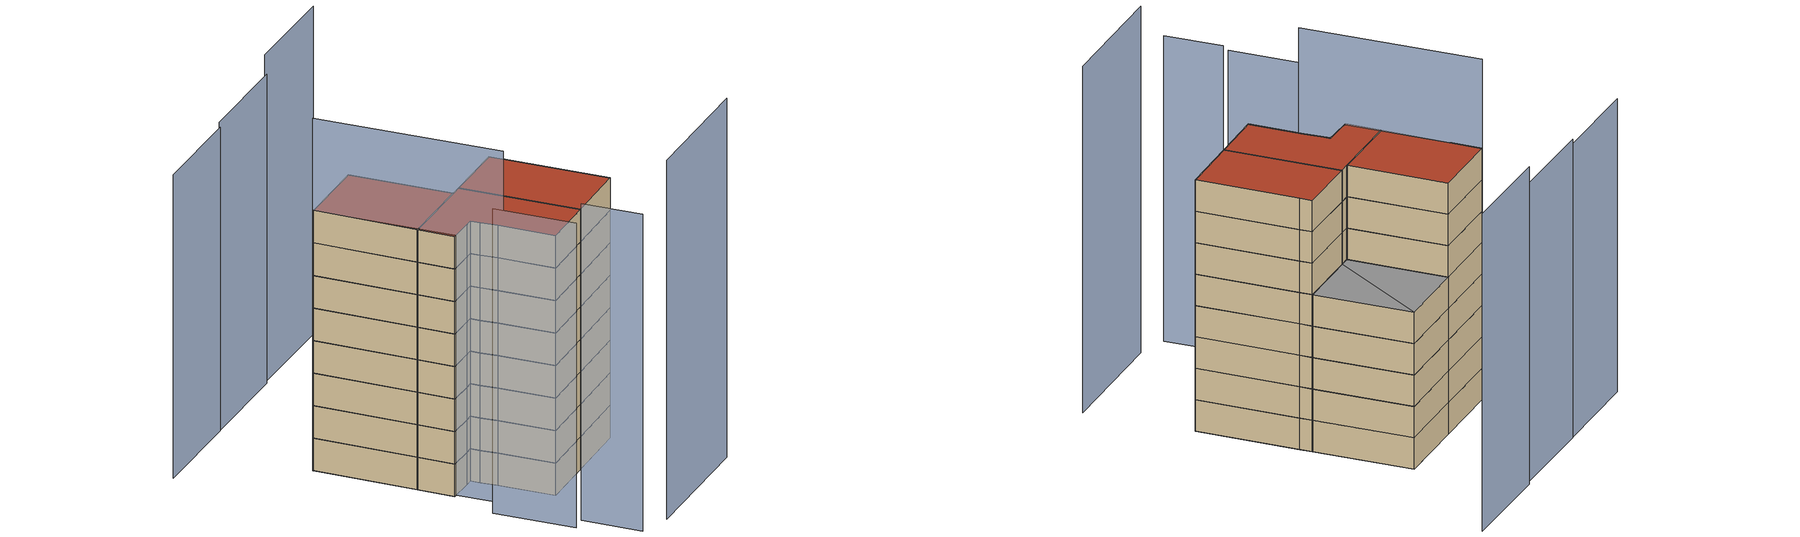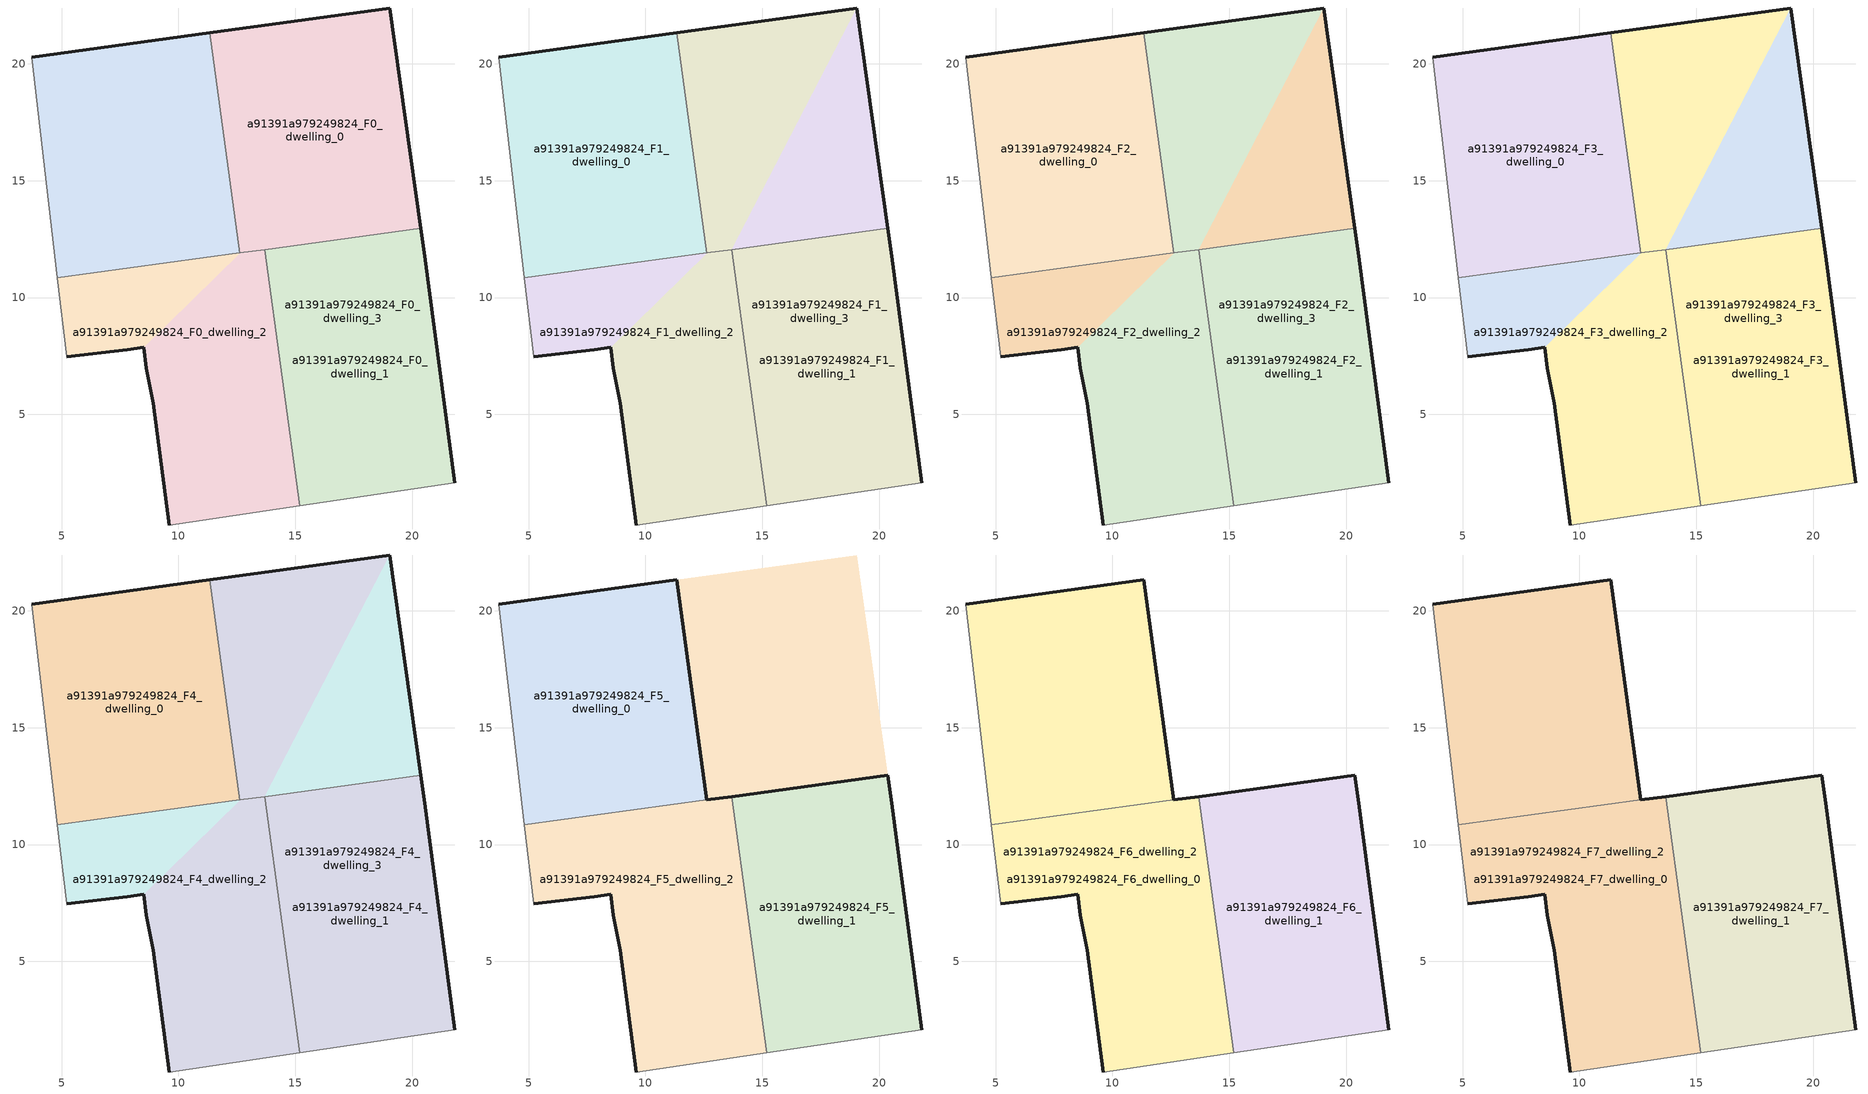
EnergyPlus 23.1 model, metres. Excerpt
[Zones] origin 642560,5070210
a91391a979249824_F0_dwelling_0
 floor ground (EU_floor_Construction): 12.62,11.91 11.33,21.33 3.72,20.29 4.82,10.84 z0; 8.51,7.88 12.62,11.91 4.82,10.84 5.21,7.48 7.81,7.78 z0; 15.19,1.09 13.69,12.05 12.62,11.91 8.51,7.88 8.61,6.98 8.92,5.47 9.61,0.27 z0; 20.36,12.96 19.03,22.38 11.33,21.33 12.62,11.91 z0
 wall outside (EU_wall_Construction): 9.61,0.27 8.92,5.47 8.61,6.98 8.52,7.88 7.81,7.78 5.21,7.48 z0:3
 wall adiabatic (EU_wall_Construction): 5.21,7.48 4.82,10.84 / 15.19,1.09 9.61,0.27 z0:3
 wall to a91391a979249824_F0_dwelling_1 (EU_wall_Construction): 13.69,12.05 15.19,1.09 z0:3
 wall to a91391a979249824_F0_dwelling_2 (EU_wall_Construction): 4.82,10.84 12.62,11.91 z0:3
 wall to a91391a979249824_F0_dwelling_3 (EU_wall_Construction): 12.62,11.91 13.69,12.05 z0:3
a91391a979249824_F0_dwelling_1
 floor ground (EU_floor_Construction): 20.36,12.96 19.03,22.38 11.33,21.33 12.62,11.91 z0; 21.82,2.07 20.52,11.78 20.36,12.96 13.69,12.05 15.19,1.09 z0
 wall outside (EU_wall_Construction): 20.36,12.96 20.53,11.78 21.82,2.07 z0:3
 wall adiabatic (EU_wall_Construction): 21.82,2.07 15.19,1.09 z0:3
 wall to a91391a979249824_F0_dwelling_3 (EU_wall_Construction): 13.69,12.05 20.36,12.96 z0:3
a91391a979249824_F0_dwelling_2
 floor ground (EU_floor_Construction): 15.19,1.09 13.69,12.05 4.82,10.84 5.21,7.48 7.81,7.78 8.51,7.88 8.61,6.98 8.92,5.47 9.61,0.27 z0; 12.62,11.91 11.33,21.33 3.72,20.29 4.82,10.84 z0
 wall outside (EU_wall_Construction): 3.72,20.29 11.33,21.33 z0:3
 wall adiabatic (EU_wall_Construction): 4.82,10.84 3.72,20.29 z0:3
 wall to a91391a979249824_F0_dwelling_3 (EU_wall_Construction): 11.33,21.33 12.62,11.91 z0:3
a91391a979249824_F0_dwelling_3
 floor ground (EU_floor_Construction): 20.36,12.96 19.03,22.38 11.33,21.33 12.62,11.91 z0; 8.52,7.88 12.62,11.91 4.82,10.84 5.21,7.48 7.81,7.78 z0; 15.19,1.09 13.69,12.05 12.62,11.91 8.52,7.88 8.61,6.98 8.92,5.47 9.61,0.27 z0; 21.82,2.07 20.52,11.78 20.36,12.96 13.69,12.05 15.19,1.09 z0
 wall outside (EU_wall_Construction): 11.33,21.33 19.03,22.38 20.36,12.96 z0:3
a91391a979249824_F1_dwelling_0
 floor to a91391a979249824_F0_dwelling_3 (EU_floor_Construction): 13.69,12.05 19.03,22.38 11.33,21.33 12.62,11.91 z3; 20.36,12.96 19.03,22.38 13.69,12.05 z3
 floor to a91391a979249824_F0_dwelling_0 (EU_floor_Construction): 8.51,7.88 12.62,11.91 4.82,10.84 5.21,7.48 7.81,7.78 z3
 floor adiabatic (EU_floor_Construction): 15.19,1.09 13.69,12.05 12.62,11.91 8.51,7.88 8.61,6.98 8.92,5.47 9.61,0.27 z3; 12.62,11.91 11.33,21.33 3.72,20.29 4.82,10.84 z3
 wall outside (EU_wall_Construction): 9.61,0.27 8.92,5.47 8.61,6.98 8.52,7.88 7.81,7.78 5.21,7.48 z3:6
 wall adiabatic (EU_wall_Construction): 5.21,7.48 4.82,10.84 / 15.19,1.09 9.61,0.27 z3:6
 wall to a91391a979249824_F1_dwelling_1 (EU_wall_Construction): 13.69,12.05 15.19,1.09 z3:6
 wall to a91391a979249824_F1_dwelling_2 (EU_wall_Construction): 4.82,10.84 12.62,11.91 z3:6
 wall to a91391a979249824_F1_dwelling_3 (EU_wall_Construction): 12.62,11.91 13.69,12.05 z3:6
a91391a979249824_F1_dwelling_1
 floor to a91391a979249824_F0_dwelling_1 (EU_floor_Construction): 21.82,2.07 20.52,11.78 20.36,12.96 13.69,12.05 15.19,1.09 z3; 20.36,12.96 19.03,22.38 11.33,21.33 12.62,11.91 z3
 wall outside (EU_wall_Construction): 20.36,12.96 20.53,11.78 21.82,2.07 z3:6
 wall adiabatic (EU_wall_Construction): 21.82,2.07 15.19,1.09 z3:6
 wall to a91391a979249824_F1_dwelling_3 (EU_wall_Construction): 13.69,12.05 20.36,12.96 z3:6
a91391a979249824_F1_dwelling_2
 floor to a91391a979249824_F0_dwelling_2 (EU_floor_Construction): 15.19,1.09 13.69,12.05 4.82,10.84 5.21,7.48 7.81,7.78 8.51,7.88 8.61,6.98 8.92,5.47 9.61,0.27 z3; 12.62,11.91 11.33,21.33 3.72,20.29 4.82,10.84 z3
 wall outside (EU_wall_Construction): 3.72,20.29 11.33,21.33 z3:6
 wall adiabatic (EU_wall_Construction): 4.82,10.84 3.72,20.29 z3:6
 wall to a91391a979249824_F1_dwelling_3 (EU_wall_Construction): 11.33,21.33 12.62,11.91 z3:6
a91391a979249824_F1_dwelling_3
 floor to a91391a979249824_F0_dwelling_3 (EU_floor_Construction): 8.52,7.88 12.62,11.91 4.82,10.84 5.21,7.48 7.81,7.78 z3; 15.19,1.09 13.69,12.05 12.62,11.91 8.52,7.88 8.61,6.98 8.92,5.47 9.61,0.27 z3; 21.82,2.07 20.52,11.78 20.36,12.96 13.69,12.05 15.19,1.09 z3
 floor to a91391a979249824_F0_dwelling_0 (EU_floor_Construction): 13.69,12.05 19.03,22.38 11.33,21.33 12.62,11.91 z3
 floor adiabatic (EU_floor_Construction): 20.36,12.96 19.03,22.38 13.69,12.05 12.62,11.91 z3
 wall outside (EU_wall_Construction): 11.33,21.33 19.03,22.38 20.36,12.96 z3:6
a91391a979249824_F2_dwelling_0
 floor to a91391a979249824_F1_dwelling_3 (EU_floor_Construction): 13.69,12.05 19.03,22.38 11.33,21.33 12.62,11.91 z6; 20.36,12.96 19.03,22.38 13.69,12.05 z6
 floor to a91391a979249824_F1_dwelling_0 (EU_floor_Construction): 8.51,7.88 12.62,11.91 4.82,10.84 5.21,7.48 7.81,7.78 z6
 floor adiabatic (EU_floor_Construction): 15.19,1.09 13.69,12.05 12.62,11.91 8.51,7.88 8.61,6.98 8.92,5.47 9.61,0.27 z6; 12.62,11.91 11.33,21.33 3.72,20.29 4.82,10.84 z6
 wall outside (EU_wall_Construction): 9.61,0.27 8.92,5.47 8.61,6.98 8.52,7.88 7.81,7.78 5.21,7.48 z6:9
 wall adiabatic (EU_wall_Construction): 5.21,7.48 4.82,10.84 / 15.19,1.09 9.61,0.27 z6:9
 wall to a91391a979249824_F2_dwelling_1 (EU_wall_Construction): 13.69,12.05 15.19,1.09 z6:9
 wall to a91391a979249824_F2_dwelling_2 (EU_wall_Construction): 4.82,10.84 12.62,11.91 z6:9
 wall to a91391a979249824_F2_dwelling_3 (EU_wall_Construction): 12.62,11.91 13.69,12.05 z6:9
a91391a979249824_F2_dwelling_1
 floor to a91391a979249824_F1_dwelling_1 (EU_floor_Construction): 21.82,2.07 20.52,11.78 20.36,12.96 13.69,12.05 15.19,1.09 z6; 20.36,12.96 19.03,22.38 11.33,21.33 12.62,11.91 z6
 wall outside (EU_wall_Construction): 20.36,12.96 20.53,11.78 21.82,2.07 z6:9
 wall adiabatic (EU_wall_Construction): 21.82,2.07 15.19,1.09 z6:9
 wall to a91391a979249824_F2_dwelling_3 (EU_wall_Construction): 13.69,12.05 20.36,12.96 z6:9
a91391a979249824_F2_dwelling_2
 floor to a91391a979249824_F1_dwelling_2 (EU_floor_Construction): 15.19,1.09 13.69,12.05 4.82,10.84 5.21,7.48 7.81,7.78 8.51,7.88 8.61,6.98 8.92,5.47 9.61,0.27 z6; 12.62,11.91 11.33,21.33 3.72,20.29 4.82,10.84 z6
 wall outside (EU_wall_Construction): 3.72,20.29 11.33,21.33 z6:9
 wall adiabatic (EU_wall_Construction): 4.82,10.84 3.72,20.29 z6:9
 wall to a91391a979249824_F2_dwelling_3 (EU_wall_Construction): 11.33,21.33 12.62,11.91 z6:9
a91391a979249824_F2_dwelling_3
 floor to a91391a979249824_F1_dwelling_3 (EU_floor_Construction): 8.52,7.88 12.62,11.91 4.82,10.84 5.21,7.48 7.81,7.78 z6; 15.19,1.09 13.69,12.05 12.62,11.91 8.52,7.88 8.61,6.98 8.92,5.47 9.61,0.27 z6; 21.82,2.07 20.52,11.78 20.36,12.96 13.69,12.05 15.19,1.09 z6
 floor to a91391a979249824_F1_dwelling_0 (EU_floor_Construction): 13.69,12.05 19.03,22.38 11.33,21.33 12.62,11.91 z6
 floor adiabatic (EU_floor_Construction): 20.36,12.96 19.03,22.38 13.69,12.05 12.62,11.91 z6
 wall outside (EU_wall_Construction): 11.33,21.33 19.03,22.38 20.36,12.96 z6:9
a91391a979249824_F3_dwelling_0
 floor to a91391a979249824_F2_dwelling_3 (EU_floor_Construction): 13.69,12.05 19.03,22.38 11.33,21.33 12.62,11.91 z9; 20.36,12.96 19.03,22.38 13.69,12.05 z9
 floor to a91391a979249824_F2_dwelling_0 (EU_floor_Construction): 8.51,7.88 12.62,11.91 4.82,10.84 5.21,7.48 7.81,7.78 z9
 floor adiabatic (EU_floor_Construction): 15.19,1.09 13.69,12.05 12.62,11.91 8.51,7.88 8.61,6.98 8.92,5.47 9.61,0.27 z9; 12.62,11.91 11.33,21.33 3.72,20.29 4.82,10.84 z9
 wall outside (EU_wall_Construction): 9.61,0.27 8.92,5.47 8.61,6.98 8.52,7.88 7.81,7.78 5.21,7.48 z9:12
 wall adiabatic (EU_wall_Construction): 5.21,7.48 4.82,10.84 / 15.19,1.09 9.61,0.27 z9:12
 wall to a91391a979249824_F3_dwelling_1 (EU_wall_Construction): 13.69,12.05 15.19,1.09 z9:12
 wall to a91391a979249824_F3_dwelling_2 (EU_wall_Construction): 4.82,10.84 12.62,11.91 z9:12
 wall to a91391a979249824_F3_dwelling_3 (EU_wall_Construction): 12.62,11.91 13.69,12.05 z9:12
a91391a979249824_F3_dwelling_1
 floor to a91391a979249824_F2_dwelling_1 (EU_floor_Construction): 21.82,2.07 20.52,11.78 20.36,12.96 13.69,12.05 15.19,1.09 z9; 20.36,12.96 19.03,22.38 11.33,21.33 12.62,11.91 z9
 wall outside (EU_wall_Construction): 20.36,12.96 20.53,11.78 21.82,2.07 z9:12
 wall adiabatic (EU_wall_Construction): 21.82,2.07 15.19,1.09 z9:12
 wall to a91391a979249824_F3_dwelling_3 (EU_wall_Construction): 13.69,12.05 20.36,12.96 z9:12
a91391a979249824_F3_dwelling_2
 floor to a91391a979249824_F2_dwelling_2 (EU_floor_Construction): 15.19,1.09 13.69,12.05 4.82,10.84 5.21,7.48 7.81,7.78 8.51,7.88 8.61,6.98 8.92,5.47 9.61,0.27 z9; 12.62,11.91 11.33,21.33 3.72,20.29 4.82,10.84 z9
 wall outside (EU_wall_Construction): 3.72,20.29 11.33,21.33 z9:12
 wall adiabatic (EU_wall_Construction): 4.82,10.84 3.72,20.29 z9:12
 wall to a91391a979249824_F3_dwelling_3 (EU_wall_Construction): 11.33,21.33 12.62,11.91 z9:12
a91391a979249824_F3_dwelling_3
 floor to a91391a979249824_F2_dwelling_3 (EU_floor_Construction): 8.52,7.88 12.62,11.91 4.82,10.84 5.21,7.48 7.81,7.78 z9; 15.19,1.09 13.69,12.05 12.62,11.91 8.52,7.88 8.61,6.98 8.92,5.47 9.61,0.27 z9; 21.82,2.07 20.52,11.78 20.36,12.96 13.69,12.05 15.19,1.09 z9
 floor to a91391a979249824_F2_dwelling_0 (EU_floor_Construction): 13.69,12.05 19.03,22.38 11.33,21.33 12.62,11.91 z9
 floor adiabatic (EU_floor_Construction): 20.36,12.96 19.03,22.38 13.69,12.05 12.62,11.91 z9
 wall outside (EU_wall_Construction): 11.33,21.33 19.03,22.38 20.36,12.96 z9:12
a91391a979249824_F4_dwelling_0
 floor to a91391a979249824_F3_dwelling_3 (EU_floor_Construction): 13.69,12.05 19.03,22.38 11.33,21.33 12.62,11.91 z12; 20.36,12.96 19.03,22.38 13.69,12.05 z12
 floor to a91391a979249824_F3_dwelling_0 (EU_floor_Construction): 8.51,7.88 12.62,11.91 4.82,10.84 5.21,7.48 7.81,7.78 z12
 floor adiabatic (EU_floor_Construction): 15.19,1.09 13.69,12.05 12.62,11.91 8.51,7.88 8.61,6.98 8.92,5.47 9.61,0.27 z12; 12.62,11.91 11.33,21.33 3.72,20.29 4.82,10.84 z12
 wall outside (EU_wall_Construction): 9.61,0.27 8.92,5.47 8.61,6.98 8.52,7.88 7.81,7.78 5.21,7.48 z12:15
 wall adiabatic (EU_wall_Construction): 5.21,7.48 4.82,10.84 / 15.19,1.09 9.61,0.27 z12:15
 wall to a91391a979249824_F4_dwelling_1 (EU_wall_Construction): 13.69,12.05 15.19,1.09 z12:15
 wall to a91391a979249824_F4_dwelling_2 (EU_wall_Construction): 4.82,10.84 12.62,11.91 z12:15
 wall to a91391a979249824_F4_dwelling_3 (EU_wall_Construction): 12.62,11.91 13.69,12.05 z12:15
a91391a979249824_F4_dwelling_1
 floor to a91391a979249824_F3_dwelling_1 (EU_floor_Construction): 21.82,2.07 20.52,11.78 20.36,12.96 13.69,12.05 15.19,1.09 z12; 20.36,12.96 19.03,22.38 11.33,21.33 12.62,11.91 z12
 wall outside (EU_wall_Construction): 20.36,12.96 20.53,11.78 21.82,2.07 z12:15
 wall adiabatic (EU_wall_Construction): 21.82,2.07 15.19,1.09 z12:15
 wall to a91391a979249824_F4_dwelling_3 (EU_wall_Construction): 13.69,12.05 20.36,12.96 z12:15
 ceiling adiabatic (EU_floor_Construction): 19.03,22.38 20.36,12.96 13.69,12.05 z15; 19.03,22.38 13.69,12.05 12.62,11.91 11.33,21.33 z15
a91391a979249824_F4_dwelling_2
 floor to a91391a979249824_F3_dwelling_2 (EU_floor_Construction): 15.19,1.09 13.69,12.05 4.82,10.84 5.21,7.48 7.81,7.78 8.51,7.88 8.61,6.98 8.92,5.47 9.61,0.27 z12; 12.62,11.91 11.33,21.33 3.72,20.29 4.82,10.84 z12
 wall outside (EU_wall_Construction): 3.72,20.29 11.33,21.33 z12:15
 wall adiabatic (EU_wall_Construction): 4.82,10.84 3.72,20.29 z12:15
 wall to a91391a979249824_F4_dwelling_3 (EU_wall_Construction): 11.33,21.33 12.62,11.91 z12:15
a91391a979249824_F4_dwelling_3
 floor to a91391a979249824_F3_dwelling_3 (EU_floor_Construction): 8.52,7.88 12.62,11.91 4.82,10.84 5.21,7.48 7.81,7.78 z12; 15.19,1.09 13.69,12.05 12.62,11.91 8.52,7.88 8.61,6.98 8.92,5.47 9.61,0.27 z12; 21.82,2.07 20.52,11.78 20.36,12.96 13.69,12.05 15.19,1.09 z12
 floor to a91391a979249824_F3_dwelling_0 (EU_floor_Construction): 13.69,12.05 19.03,22.38 11.33,21.33 12.62,11.91 z12
 floor adiabatic (EU_floor_Construction): 20.36,12.96 19.03,22.38 13.69,12.05 12.62,11.91 z12
 wall outside (EU_wall_Construction): 11.33,21.33 19.03,22.38 20.36,12.96 z12:15
 ceiling adiabatic (EU_roof_Construction): 13.69,12.05 15.19,1.09 9.61,0.27 8.92,5.47 8.61,6.98 8.52,7.88 12.62,11.91 z15; 20.36,12.96 20.52,11.78 21.82,2.07 15.19,1.09 13.69,12.05 z15; 12.62,11.91 8.51,7.88 7.81,7.78 5.21,7.48 4.82,10.84 z15; 19.03,22.38 20.36,12.96 13.69,12.05 z15; 19.03,22.38 13.69,12.05 12.62,11.91 11.33,21.33 z15
a91391a979249824_F5_dwelling_0
 floor to a91391a979249824_F4_dwelling_0 (EU_floor_Construction): 15.19,1.09 13.69,12.05 12.62,11.91 8.52,7.88 8.61,6.98 8.92,5.47 9.61,0.27 z15; 20.36,12.96 19.03,22.38 13.69,12.05 z15; 8.51,7.88 12.62,11.91 4.82,10.84 5.21,7.48 7.81,7.78 z15; 13.69,12.05 19.03,22.38 11.33,21.33 12.62,11.91 z15
 floor adiabatic (EU_floor_Construction): 12.62,11.91 11.33,21.33 3.72,20.29 4.82,10.84 z15
 wall outside (EU_wall_Construction): 9.61,0.27 8.92,5.47 8.61,6.98 8.52,7.88 7.81,7.78 5.21,7.48 / 12.62,11.91 13.69,12.05 z15:18
 wall adiabatic (EU_wall_Construction): 5.21,7.48 4.82,10.84 / 15.19,1.09 9.61,0.27 z15:18
 wall to a91391a979249824_F5_dwelling_1 (EU_wall_Construction): 13.69,12.05 15.19,1.09 z15:18
 wall to a91391a979249824_F5_dwelling_2 (EU_wall_Construction): 4.82,10.84 12.62,11.91 z15:18
a91391a979249824_F5_dwelling_1
 floor to a91391a979249824_F4_dwelling_1 (EU_floor_Construction): 21.82,2.07 20.52,11.78 20.36,12.96 13.69,12.05 15.19,1.09 z15
 wall outside (EU_wall_Construction): 13.69,12.05 20.36,12.96 20.53,11.78 21.82,2.07 z15:18
 wall adiabatic (EU_wall_Construction): 21.82,2.07 15.19,1.09 z15:18
a91391a979249824_F5_dwelling_2
 floor to a91391a979249824_F4_dwelling_2 (EU_floor_Construction): 15.19,1.09 13.69,12.05 4.82,10.84 5.21,7.48 7.81,7.78 8.51,7.88 8.61,6.98 8.92,5.47 9.61,0.27 z15; 12.62,11.91 11.33,21.33 3.72,20.29 4.82,10.84 z15
 wall outside (EU_wall_Construction): 3.72,20.29 11.33,21.33 12.62,11.91 z15:18
 wall adiabatic (EU_wall_Construction): 4.82,10.84 3.72,20.29 z15:18
a91391a979249824_F6_dwelling_0
 floor adiabatic (EU_floor_Construction): 15.19,1.09 13.69,12.05 4.82,10.84 5.21,7.48 7.81,7.78 8.51,7.88 8.61,6.98 8.92,5.47 9.61,0.27 z18; 12.62,11.91 11.33,21.33 3.72,20.29 4.82,10.84 z18
 wall outside (EU_wall_Construction): 9.61,0.27 8.92,5.47 8.61,6.98 8.52,7.88 7.81,7.78 5.21,7.48 / 12.62,11.91 13.69,12.05 z18:21
 wall adiabatic (EU_wall_Construction): 5.21,7.48 4.82,10.84 / 15.19,1.09 9.61,0.27 z18:21
 wall to a91391a979249824_F6_dwelling_1 (EU_wall_Construction): 13.69,12.05 15.19,1.09 z18:21
 wall to a91391a979249824_F6_dwelling_2 (EU_wall_Construction): 4.82,10.84 12.62,11.91 z18:21
a91391a979249824_F6_dwelling_1
 floor to a91391a979249824_F5_dwelling_1 (EU_floor_Construction): 21.82,2.07 20.52,11.78 20.36,12.96 13.69,12.05 15.19,1.09 z18
 wall outside (EU_wall_Construction): 13.69,12.05 20.36,12.96 20.53,11.78 21.82,2.07 z18:21
 wall adiabatic (EU_wall_Construction): 21.82,2.07 15.19,1.09 z18:21
a91391a979249824_F6_dwelling_2
 floor to a91391a979249824_F5_dwelling_2 (EU_floor_Construction): 15.19,1.09 13.69,12.05 4.82,10.84 5.21,7.48 7.81,7.78 8.51,7.88 8.61,6.98 8.92,5.47 9.61,0.27 z18; 12.62,11.91 11.33,21.33 3.72,20.29 4.82,10.84 z18
 wall outside (EU_wall_Construction): 3.72,20.29 11.33,21.33 12.62,11.91 z18:21
 wall adiabatic (EU_wall_Construction): 4.82,10.84 3.72,20.29 z18:21
a91391a979249824_F7_dwelling_0
 floor adiabatic (EU_floor_Construction): 15.19,1.09 13.69,12.05 4.82,10.84 5.21,7.48 7.81,7.78 8.51,7.88 8.61,6.98 8.92,5.47 9.61,0.27 z21; 12.62,11.91 11.33,21.33 3.72,20.29 4.82,10.84 z21
 wall outside (EU_wall_Construction): 9.61,0.27 8.92,5.47 8.61,6.98 8.52,7.88 7.81,7.78 5.21,7.48 / 12.62,11.91 13.69,12.05 z21:24
 wall adiabatic (EU_wall_Construction): 5.21,7.48 4.82,10.84 / 15.19,1.09 9.61,0.27 z21:24
 wall to a91391a979249824_F7_dwelling_1 (EU_wall_Construction): 13.69,12.05 15.19,1.09 z21:24
 wall to a91391a979249824_F7_dwelling_2 (EU_wall_Construction): 4.82,10.84 12.62,11.91 z21:24
 roof outside (EU_roof_Construction): 11.33,21.33 12.62,11.91 4.82,10.84 3.72,20.29 z24; 13.69,12.05 15.19,1.09 9.61,0.27 8.92,5.47 8.61,6.98 8.51,7.88 7.81,7.78 5.21,7.48 4.82,10.84 z24
a91391a979249824_F7_dwelling_1
 floor to a91391a979249824_F6_dwelling_1 (EU_floor_Construction): 21.82,2.07 20.52,11.78 20.36,12.96 13.69,12.05 15.19,1.09 z21
 wall outside (EU_wall_Construction): 13.69,12.05 20.36,12.96 20.53,11.78 21.82,2.07 z21:24
 wall adiabatic (EU_wall_Construction): 21.82,2.07 15.19,1.09 z21:24
 roof outside (EU_roof_Construction): 20.36,12.96 20.53,11.78 21.82,2.07 15.19,1.09 13.69,12.05 z24
a91391a979249824_F7_dwelling_2
 floor to a91391a979249824_F6_dwelling_2 (EU_floor_Construction): 15.19,1.09 13.69,12.05 4.82,10.84 5.21,7.48 7.81,7.78 8.51,7.88 8.61,6.98 8.92,5.47 9.61,0.27 z21; 12.62,11.91 11.33,21.33 3.72,20.29 4.82,10.84 z21
 wall outside (EU_wall_Construction): 3.72,20.29 11.33,21.33 12.62,11.91 z21:24
 wall adiabatic (EU_wall_Construction): 4.82,10.84 3.72,20.29 z21:24
 roof outside (EU_roof_Construction): 11.33,21.33 12.62,11.91 4.82,10.84 3.72,20.29 z24; 13.69,12.05 15.19,1.09 9.61,0.27 8.92,5.47 8.61,6.98 8.51,7.88 7.81,7.78 5.21,7.48 4.82,10.84 z24
shading: 10.28,-10.08 23.42,-8.23 z0:33.1; 6.49,-4.03 7.29,-9.54 z0:29.2; 4.03,3.08 5.04,-4.4 z0:28.1; 3.71,20.3 6.11,3.29 z0:32.5; 6.63,30.95 -3.49,29.6 z0:28; 16.67,32.29 6.52,30.99 z0:28.5; 26.95,33.81 16.63,32.49 z0:30.3
[Building]
EU S2 Campaign: North Axis=0; Terrain=City; Solar Distribution=FullExterior
[Site:Location]
Lyon-Bron: Latitude=45.75; Longitude=5; Time Zone=1; Elevation=198
[SizingPeriod:WeatherFileDays]
AnnualSizingPeriod: Begin Month=1; Begin Day of Month=1; End Month=12; End Day of Month=31; Day of Week for Start Day=Monday; Use Weather File Daylight Saving Period=No; Use Weather File Rain and Snow Indicators=No
[MATERIAL]
EU_InternalMass_Material: Roughness=MediumRough; Thickness=0.1; Conductivity=1; Density=1800; Specific Heat=900; Thermal Absorptance=0.9; Solar Absorptance=0.7; Visible Absorptance=0.7
[MATERIAL:NOMASS] Roughness=MediumRough; Thermal Absorptance=0.9; Solar Absorptance=0.7; Visible Absorptance=0.7
Name | Thermal Resistance
EU_wall_NoMass | 0.776494
EU_roof_NoMass | 0.486893
EU_floor_NoMass | 0.421597
[CONSTRUCTION]
EU_wall_Construction: EU_wall_NoMass
EU_roof_Construction: EU_roof_NoMass
EU_floor_Construction: EU_floor_NoMass
EU_InternalMass_Construction: EU_InternalMass_Material
[ZONE] Type=1; Multiplier=1; Ceiling Height=autocalculate; Floor Area=autocalculate; Part of Total Floor Area=Yes
Name | Volume
a91391a979249824_F0_dwelling_0; a91391a979249824_F1_dwelling_0; a91391a979249824_F2_dwelling_0; a91391a979249824_F3_dwelling_0; a91391a979249824_F4_dwelling_0; a91391a979249824_F5_dwelling_0 | 666.478
a91391a979249824_F6_dwelling_0; a91391a979249824_F7_dwelling_0; a91391a979249824_F0_dwelling_2; a91391a979249824_F6_dwelling_2; a91391a979249824_F7_dwelling_2 | 444.335
a91391a979249824_F0_dwelling_1; a91391a979249824_F1_dwelling_1; a91391a979249824_F2_dwelling_1; a91391a979249824_F3_dwelling_1; a91391a979249824_F4_dwelling_1 | 444.33
a91391a979249824_F5_dwelling_1 | 222.17
a91391a979249824_F6_dwelling_1; a91391a979249824_F7_dwelling_1 | 222.175
a91391a979249824_F1_dwelling_2; a91391a979249824_F2_dwelling_2; a91391a979249824_F3_dwelling_2; a91391a979249824_F4_dwelling_2; a91391a979249824_F5_dwelling_2 | 444.336
a91391a979249824_F0_dwelling_3 | 666.5
a91391a979249824_F1_dwelling_3; a91391a979249824_F2_dwelling_3; a91391a979249824_F3_dwelling_3; a91391a979249824_F4_dwelling_3 | 666.501
[INTERNALMASS] Construction=EU_InternalMass_Construction
Name | Zone or ZoneList | Surface Area
a91391a979249824_F0_dwelling_0_EU_InternalMass | a91391a979249824_F0_dwelling_0 | 74.0616
a91391a979249824_F0_dwelling_1_EU_InternalMass | a91391a979249824_F0_dwelling_1 | 74.0584
a91391a979249824_F0_dwelling_2_EU_InternalMass | a91391a979249824_F0_dwelling_2 | 74.0531
a91391a979249824_F0_dwelling_3_EU_InternalMass | a91391a979249824_F0_dwelling_3 | 74.0535
a91391a979249824_F1_dwelling_0_EU_InternalMass | a91391a979249824_F1_dwelling_0 | 74.0616
a91391a979249824_F1_dwelling_1_EU_InternalMass | a91391a979249824_F1_dwelling_1 | 74.0584
a91391a979249824_F1_dwelling_2_EU_InternalMass | a91391a979249824_F1_dwelling_2 | 74.0531
a91391a979249824_F1_dwelling_3_EU_InternalMass | a91391a979249824_F1_dwelling_3 | 74.0535
a91391a979249824_F2_dwelling_0_EU_InternalMass | a91391a979249824_F2_dwelling_0 | 74.0616
a91391a979249824_F2_dwelling_1_EU_InternalMass | a91391a979249824_F2_dwelling_1 | 74.0584
a91391a979249824_F2_dwelling_2_EU_InternalMass | a91391a979249824_F2_dwelling_2 | 74.0531
a91391a979249824_F2_dwelling_3_EU_InternalMass | a91391a979249824_F2_dwelling_3 | 74.0535
a91391a979249824_F3_dwelling_0_EU_InternalMass | a91391a979249824_F3_dwelling_0 | 74.0616
a91391a979249824_F3_dwelling_1_EU_InternalMass | a91391a979249824_F3_dwelling_1 | 74.0584
a91391a979249824_F3_dwelling_2_EU_InternalMass | a91391a979249824_F3_dwelling_2 | 74.0531
a91391a979249824_F3_dwelling_3_EU_InternalMass | a91391a979249824_F3_dwelling_3 | 74.0535
a91391a979249824_F4_dwelling_0_EU_InternalMass | a91391a979249824_F4_dwelling_0 | 74.0616
a91391a979249824_F4_dwelling_1_EU_InternalMass | a91391a979249824_F4_dwelling_1 | 74.0584
a91391a979249824_F4_dwelling_2_EU_InternalMass | a91391a979249824_F4_dwelling_2 | 74.0531
a91391a979249824_F4_dwelling_3_EU_InternalMass | a91391a979249824_F4_dwelling_3 | 74.0535
a91391a979249824_F5_dwelling_0_EU_InternalMass | a91391a979249824_F5_dwelling_0 | 98.734
a91391a979249824_F5_dwelling_1_EU_InternalMass | a91391a979249824_F5_dwelling_1 | 98.7461
a91391a979249824_F5_dwelling_2_EU_InternalMass | a91391a979249824_F5_dwelling_2 | 98.7432
a91391a979249824_F6_dwelling_0_EU_InternalMass | a91391a979249824_F6_dwelling_0 | 98.734
a91391a979249824_F6_dwelling_1_EU_InternalMass | a91391a979249824_F6_dwelling_1 | 98.7461
a91391a979249824_F6_dwelling_2_EU_InternalMass | a91391a979249824_F6_dwelling_2 | 98.7432
a91391a979249824_F7_dwelling_0_EU_InternalMass | a91391a979249824_F7_dwelling_0 | 98.734
a91391a979249824_F7_dwelling_1_EU_InternalMass | a91391a979249824_F7_dwelling_1 | 98.7461
a91391a979249824_F7_dwelling_2_EU_InternalMass | a91391a979249824_F7_dwelling_2 | 98.7432
[OTHEREQUIPMENT] Fuel Type=Electricity; Design Level Calculation Method=Watts/Area; Power per Zone Floor Area=1; Fraction Latent=0; Fraction Radiant=0; Fraction Lost=0; Carbon Dioxide Generation Rate=0; EndUse Subcategory=EU_Step8_InternalGains
Name | Zone or ZoneList or Space or SpaceList | Schedule
EU_Step8_InternalGain_a91391a979249824_F0_dwelling_0_f000 | a91391a979249824_F0_dwelling_0 | EU_Step8_GainSchedule_a91391a979249824_F0_dwelling_0_f000
EU_Step8_InternalGain_a91391a979249824_F0_dwelling_1_f000 | a91391a979249824_F0_dwelling_1 | EU_Step8_GainSchedule_a91391a979249824_F0_dwelling_1_f000
EU_Step8_InternalGain_a91391a979249824_F0_dwelling_2_f000 | a91391a979249824_F0_dwelling_2 | EU_Step8_GainSchedule_a91391a979249824_F0_dwelling_2_f000
EU_Step8_InternalGain_a91391a979249824_F0_dwelling_3_f000 | a91391a979249824_F0_dwelling_3 | EU_Step8_GainSchedule_a91391a979249824_F0_dwelling_3_f000
EU_Step8_InternalGain_a91391a979249824_F1_dwelling_0_f000 | a91391a979249824_F1_dwelling_0 | EU_Step8_GainSchedule_a91391a979249824_F1_dwelling_0_f000
EU_Step8_InternalGain_a91391a979249824_F1_dwelling_1_f000 | a91391a979249824_F1_dwelling_1 | EU_Step8_GainSchedule_a91391a979249824_F1_dwelling_1_f000
EU_Step8_InternalGain_a91391a979249824_F1_dwelling_2_f000 | a91391a979249824_F1_dwelling_2 | EU_Step8_GainSchedule_a91391a979249824_F1_dwelling_2_f000
EU_Step8_InternalGain_a91391a979249824_F1_dwelling_3_f000 | a91391a979249824_F1_dwelling_3 | EU_Step8_GainSchedule_a91391a979249824_F1_dwelling_3_f000
EU_Step8_InternalGain_a91391a979249824_F2_dwelling_0_f000 | a91391a979249824_F2_dwelling_0 | EU_Step8_GainSchedule_a91391a979249824_F2_dwelling_0_f000
EU_Step8_InternalGain_a91391a979249824_F2_dwelling_1_f000 | a91391a979249824_F2_dwelling_1 | EU_Step8_GainSchedule_a91391a979249824_F2_dwelling_1_f000
EU_Step8_InternalGain_a91391a979249824_F2_dwelling_2_f000 | a91391a979249824_F2_dwelling_2 | EU_Step8_GainSchedule_a91391a979249824_F2_dwelling_2_f000
EU_Step8_InternalGain_a91391a979249824_F2_dwelling_3_f000 | a91391a979249824_F2_dwelling_3 | EU_Step8_GainSchedule_a91391a979249824_F2_dwelling_3_f000
EU_Step8_InternalGain_a91391a979249824_F3_dwelling_0_f000 | a91391a979249824_F3_dwelling_0 | EU_Step8_GainSchedule_a91391a979249824_F3_dwelling_0_f000
EU_Step8_InternalGain_a91391a979249824_F3_dwelling_1_f000 | a91391a979249824_F3_dwelling_1 | EU_Step8_GainSchedule_a91391a979249824_F3_dwelling_1_f000
EU_Step8_InternalGain_a91391a979249824_F3_dwelling_2_f000 | a91391a979249824_F3_dwelling_2 | EU_Step8_GainSchedule_a91391a979249824_F3_dwelling_2_f000
EU_Step8_InternalGain_a91391a979249824_F3_dwelling_3_f000 | a91391a979249824_F3_dwelling_3 | EU_Step8_GainSchedule_a91391a979249824_F3_dwelling_3_f000
EU_Step8_InternalGain_a91391a979249824_F4_dwelling_0_f000 | a91391a979249824_F4_dwelling_0 | EU_Step8_GainSchedule_a91391a979249824_F4_dwelling_0_f000
EU_Step8_InternalGain_a91391a979249824_F4_dwelling_1_f000 | a91391a979249824_F4_dwelling_1 | EU_Step8_GainSchedule_a91391a979249824_F4_dwelling_1_f000
EU_Step8_InternalGain_a91391a979249824_F4_dwelling_2_f000 | a91391a979249824_F4_dwelling_2 | EU_Step8_GainSchedule_a91391a979249824_F4_dwelling_2_f000
EU_Step8_InternalGain_a91391a979249824_F4_dwelling_3_f000 | a91391a979249824_F4_dwelling_3 | EU_Step8_GainSchedule_a91391a979249824_F4_dwelling_3_f000
EU_Step8_InternalGain_a91391a979249824_F5_dwelling_0_f000 | a91391a979249824_F5_dwelling_0 | EU_Step8_GainSchedule_a91391a979249824_F5_dwelling_0_f000
EU_Step8_InternalGain_a91391a979249824_F5_dwelling_1_f000 | a91391a979249824_F5_dwelling_1 | EU_Step8_GainSchedule_a91391a979249824_F5_dwelling_1_f000
EU_Step8_InternalGain_a91391a979249824_F5_dwelling_2_f000 | a91391a979249824_F5_dwelling_2 | EU_Step8_GainSchedule_a91391a979249824_F5_dwelling_2_f000
EU_Step8_InternalGain_a91391a979249824_F6_dwelling_0_f000 | a91391a979249824_F6_dwelling_0 | EU_Step8_GainSchedule_a91391a979249824_F6_dwelling_0_f000
EU_Step8_InternalGain_a91391a979249824_F6_dwelling_1_f000 | a91391a979249824_F6_dwelling_1 | EU_Step8_GainSchedule_a91391a979249824_F6_dwelling_1_f000
EU_Step8_InternalGain_a91391a979249824_F6_dwelling_2_f000 | a91391a979249824_F6_dwelling_2 | EU_Step8_GainSchedule_a91391a979249824_F6_dwelling_2_f000
EU_Step8_InternalGain_a91391a979249824_F7_dwelling_0_f000 | a91391a979249824_F7_dwelling_0 | EU_Step8_GainSchedule_a91391a979249824_F7_dwelling_0_f000
EU_Step8_InternalGain_a91391a979249824_F7_dwelling_1_f000 | a91391a979249824_F7_dwelling_1 | EU_Step8_GainSchedule_a91391a979249824_F7_dwelling_1_f000
EU_Step8_InternalGain_a91391a979249824_F7_dwelling_2_f000 | a91391a979249824_F7_dwelling_2 | EU_Step8_GainSchedule_a91391a979249824_F7_dwelling_2_f000
[ZONEVENTILATION:DESIGNFLOWRATE] Schedule=EU_AlwaysOn; Design Flow Rate Calculation Method=AirChanges/Hour; Air Changes per Hour=0.693814; Ventilation Type=Natural; Fan Pressure Rise=0; Fan Total Efficiency=1; Constant Term Coefficient=1; Temperature Term Coefficient=0; Velocity Term Coefficient=0; Velocity Squared Term Coefficient=0; Minimum Indoor Temperature=-100; Maximum Indoor Temperature=100; Delta Temperature=-100; Minimum Outdoor Temperature=-100; Maximum Outdoor Temperature=100; Maximum Wind Speed=40
Name | Zone or ZoneList or Space or SpaceList
EU_ConstantAir_a91391a979249824_F0_dwelling_0 | a91391a979249824_F0_dwelling_0
EU_ConstantAir_a91391a979249824_F0_dwelling_1 | a91391a979249824_F0_dwelling_1
EU_ConstantAir_a91391a979249824_F0_dwelling_2 | a91391a979249824_F0_dwelling_2
EU_ConstantAir_a91391a979249824_F0_dwelling_3 | a91391a979249824_F0_dwelling_3
EU_ConstantAir_a91391a979249824_F1_dwelling_0 | a91391a979249824_F1_dwelling_0
EU_ConstantAir_a91391a979249824_F1_dwelling_1 | a91391a979249824_F1_dwelling_1
EU_ConstantAir_a91391a979249824_F1_dwelling_2 | a91391a979249824_F1_dwelling_2
EU_ConstantAir_a91391a979249824_F1_dwelling_3 | a91391a979249824_F1_dwelling_3
EU_ConstantAir_a91391a979249824_F2_dwelling_0 | a91391a979249824_F2_dwelling_0
EU_ConstantAir_a91391a979249824_F2_dwelling_1 | a91391a979249824_F2_dwelling_1
EU_ConstantAir_a91391a979249824_F2_dwelling_2 | a91391a979249824_F2_dwelling_2
EU_ConstantAir_a91391a979249824_F2_dwelling_3 | a91391a979249824_F2_dwelling_3
EU_ConstantAir_a91391a979249824_F3_dwelling_0 | a91391a979249824_F3_dwelling_0
EU_ConstantAir_a91391a979249824_F3_dwelling_1 | a91391a979249824_F3_dwelling_1
EU_ConstantAir_a91391a979249824_F3_dwelling_2 | a91391a979249824_F3_dwelling_2
EU_ConstantAir_a91391a979249824_F3_dwelling_3 | a91391a979249824_F3_dwelling_3
EU_ConstantAir_a91391a979249824_F4_dwelling_0 | a91391a979249824_F4_dwelling_0
EU_ConstantAir_a91391a979249824_F4_dwelling_1 | a91391a979249824_F4_dwelling_1
EU_ConstantAir_a91391a979249824_F4_dwelling_2 | a91391a979249824_F4_dwelling_2
EU_ConstantAir_a91391a979249824_F4_dwelling_3 | a91391a979249824_F4_dwelling_3
EU_ConstantAir_a91391a979249824_F5_dwelling_0 | a91391a979249824_F5_dwelling_0
EU_ConstantAir_a91391a979249824_F5_dwelling_1 | a91391a979249824_F5_dwelling_1
EU_ConstantAir_a91391a979249824_F5_dwelling_2 | a91391a979249824_F5_dwelling_2
EU_ConstantAir_a91391a979249824_F6_dwelling_0 | a91391a979249824_F6_dwelling_0
EU_ConstantAir_a91391a979249824_F6_dwelling_1 | a91391a979249824_F6_dwelling_1
EU_ConstantAir_a91391a979249824_F6_dwelling_2 | a91391a979249824_F6_dwelling_2
EU_ConstantAir_a91391a979249824_F7_dwelling_0 | a91391a979249824_F7_dwelling_0
EU_ConstantAir_a91391a979249824_F7_dwelling_1 | a91391a979249824_F7_dwelling_1
EU_ConstantAir_a91391a979249824_F7_dwelling_2 | a91391a979249824_F7_dwelling_2
[HVACTEMPLATE:THERMOSTAT] Constant Heating Setpoint=20; Constant Cooling Setpoint=50
EU_HeatOnly_a91391a979249824_F0_dwelling_0; EU_HeatOnly_a91391a979249824_F0_dwelling_1; EU_HeatOnly_a91391a979249824_F0_dwelling_2; EU_HeatOnly_a91391a979249824_F0_dwelling_3; EU_HeatOnly_a91391a979249824_F1_dwelling_0; EU_HeatOnly_a91391a979249824_F1_dwelling_1; EU_HeatOnly_a91391a979249824_F1_dwelling_2; EU_HeatOnly_a91391a979249824_F1_dwelling_3; EU_HeatOnly_a91391a979249824_F2_dwelling_0; EU_HeatOnly_a91391a979249824_F2_dwelling_1; EU_HeatOnly_a91391a979249824_F2_dwelling_2; EU_HeatOnly_a91391a979249824_F2_dwelling_3; EU_HeatOnly_a91391a979249824_F3_dwelling_0; EU_HeatOnly_a91391a979249824_F3_dwelling_1; EU_HeatOnly_a91391a979249824_F3_dwelling_2; EU_HeatOnly_a91391a979249824_F3_dwelling_3; EU_HeatOnly_a91391a979249824_F4_dwelling_0; EU_HeatOnly_a91391a979249824_F4_dwelling_1; EU_HeatOnly_a91391a979249824_F4_dwelling_2; EU_HeatOnly_a91391a979249824_F4_dwelling_3; EU_HeatOnly_a91391a979249824_F5_dwelling_0; EU_HeatOnly_a91391a979249824_F5_dwelling_1; EU_HeatOnly_a91391a979249824_F5_dwelling_2; EU_HeatOnly_a91391a979249824_F6_dwelling_0; EU_HeatOnly_a91391a979249824_F6_dwelling_1; EU_HeatOnly_a91391a979249824_F6_dwelling_2; EU_HeatOnly_a91391a979249824_F7_dwelling_0; EU_HeatOnly_a91391a979249824_F7_dwelling_1; EU_HeatOnly_a91391a979249824_F7_dwelling_2
[HVACTEMPLATE:ZONE:IDEALLOADSAIRSYSTEM] System Availability Schedule=EU_AlwaysOn; Maximum Heating Supply Air Temperature=50; Minimum Cooling Supply Air Temperature=13; Maximum Heating Supply Air Humidity Ratio=0.0156; Minimum Cooling Supply Air Humidity Ratio=0.0077; Heating Limit=NoLimit; Cooling Limit=NoLimit; Heating Availability Schedule=EU_AlwaysOn; Cooling Availability Schedule=EU_CoolingOff; Dehumidification Control Type=ConstantSensibleHeatRatio; Cooling Sensible Heat Ratio=0.7; Dehumidification Setpoint=60; Humidification Control Type=None; Humidification Setpoint=30; Outdoor Air Method=None; Outdoor Air Flow Rate per Person=0.00944; Outdoor Air Flow Rate per Zone Floor Area=0; Outdoor Air Flow Rate per Zone=0; Demand Controlled Ventilation Type=None; Outdoor Air Economizer Type=NoEconomizer; Heat Recovery Type=None; Sensible Heat Recovery Effectiveness=0.7; Latent Heat Recovery Effectiveness=0.65
Name | Template Thermostat
a91391a979249824_F0_dwelling_0 | EU_HeatOnly_a91391a979249824_F0_dwelling_0
a91391a979249824_F0_dwelling_1 | EU_HeatOnly_a91391a979249824_F0_dwelling_1
a91391a979249824_F0_dwelling_2 | EU_HeatOnly_a91391a979249824_F0_dwelling_2
a91391a979249824_F0_dwelling_3 | EU_HeatOnly_a91391a979249824_F0_dwelling_3
a91391a979249824_F1_dwelling_0 | EU_HeatOnly_a91391a979249824_F1_dwelling_0
a91391a979249824_F1_dwelling_1 | EU_HeatOnly_a91391a979249824_F1_dwelling_1
a91391a979249824_F1_dwelling_2 | EU_HeatOnly_a91391a979249824_F1_dwelling_2
a91391a979249824_F1_dwelling_3 | EU_HeatOnly_a91391a979249824_F1_dwelling_3
a91391a979249824_F2_dwelling_0 | EU_HeatOnly_a91391a979249824_F2_dwelling_0
a91391a979249824_F2_dwelling_1 | EU_HeatOnly_a91391a979249824_F2_dwelling_1
a91391a979249824_F2_dwelling_2 | EU_HeatOnly_a91391a979249824_F2_dwelling_2
a91391a979249824_F2_dwelling_3 | EU_HeatOnly_a91391a979249824_F2_dwelling_3
a91391a979249824_F3_dwelling_0 | EU_HeatOnly_a91391a979249824_F3_dwelling_0
a91391a979249824_F3_dwelling_1 | EU_HeatOnly_a91391a979249824_F3_dwelling_1
a91391a979249824_F3_dwelling_2 | EU_HeatOnly_a91391a979249824_F3_dwelling_2
a91391a979249824_F3_dwelling_3 | EU_HeatOnly_a91391a979249824_F3_dwelling_3
a91391a979249824_F4_dwelling_0 | EU_HeatOnly_a91391a979249824_F4_dwelling_0
a91391a979249824_F4_dwelling_1 | EU_HeatOnly_a91391a979249824_F4_dwelling_1
a91391a979249824_F4_dwelling_2 | EU_HeatOnly_a91391a979249824_F4_dwelling_2
a91391a979249824_F4_dwelling_3 | EU_HeatOnly_a91391a979249824_F4_dwelling_3
a91391a979249824_F5_dwelling_0 | EU_HeatOnly_a91391a979249824_F5_dwelling_0
a91391a979249824_F5_dwelling_1 | EU_HeatOnly_a91391a979249824_F5_dwelling_1
a91391a979249824_F5_dwelling_2 | EU_HeatOnly_a91391a979249824_F5_dwelling_2
a91391a979249824_F6_dwelling_0 | EU_HeatOnly_a91391a979249824_F6_dwelling_0
a91391a979249824_F6_dwelling_1 | EU_HeatOnly_a91391a979249824_F6_dwelling_1
a91391a979249824_F6_dwelling_2 | EU_HeatOnly_a91391a979249824_F6_dwelling_2
a91391a979249824_F7_dwelling_0 | EU_HeatOnly_a91391a979249824_F7_dwelling_0
a91391a979249824_F7_dwelling_1 | EU_HeatOnly_a91391a979249824_F7_dwelling_1
a91391a979249824_F7_dwelling_2 | EU_HeatOnly_a91391a979249824_F7_dwelling_2
[SIZING:ZONE] Zone Cooling Design Supply Air Temperature Input Method=SupplyAirTemperature; Zone Cooling Design Supply Air Temperature=13; Zone Heating Design Supply Air Temperature Input Method=SupplyAirTemperature; Zone Heating Design Supply Air Temperature=50; Zone Cooling Design Supply Air Humidity Ratio=0.008; Zone Heating Design Supply Air Humidity Ratio=0.008; Cooling Design Air Flow Method=DesignDay; Cooling Design Air Flow Rate=0; Cooling Minimum Air Flow per Zone Floor Area=0.000762; Cooling Minimum Air Flow=0; Cooling Minimum Air Flow Fraction=0.2; Heating Design Air Flow Method=DesignDay; Heating Design Air Flow Rate=0; Heating Maximum Air Flow per Zone Floor Area=0.002032; Heating Maximum Air Flow=0.141576; Heating Maximum Air Flow Fraction=0.3; Account for Dedicated Outdoor Air System=No; Dedicated Outdoor Air System Control Strategy=NeutralSupplyAir; Dedicated Outdoor Air Low Setpoint Temperature for Design=autosize; Dedicated Outdoor Air High Setpoint Temperature for Design=autosize; Zone Load Sizing Method=Sensible Load Only No Latent Load; Zone Latent Cooling Design Supply Air Humidity Ratio Input Method=HumidityRatioDifference; Zone Cooling Design Supply Air Humidity Ratio Difference=0.005; Zone Latent Heating Design Supply Air Humidity Ratio Input Method=HumidityRatioDifference; Zone Humidification Design Supply Air Humidity Ratio Difference=0.005
a91391a979249824_F0_dwelling_0; a91391a979249824_F0_dwelling_1; a91391a979249824_F0_dwelling_2; a91391a979249824_F0_dwelling_3; a91391a979249824_F1_dwelling_0; a91391a979249824_F1_dwelling_1; a91391a979249824_F1_dwelling_2; a91391a979249824_F1_dwelling_3; a91391a979249824_F2_dwelling_0; a91391a979249824_F2_dwelling_1; a91391a979249824_F2_dwelling_2; a91391a979249824_F2_dwelling_3; a91391a979249824_F3_dwelling_0; a91391a979249824_F3_dwelling_1; a91391a979249824_F3_dwelling_2; a91391a979249824_F3_dwelling_3; a91391a979249824_F4_dwelling_0; a91391a979249824_F4_dwelling_1; a91391a979249824_F4_dwelling_2; a91391a979249824_F4_dwelling_3; a91391a979249824_F5_dwelling_0; a91391a979249824_F5_dwelling_1; a91391a979249824_F5_dwelling_2; a91391a979249824_F6_dwelling_0; a91391a979249824_F6_dwelling_1; a91391a979249824_F6_dwelling_2; a91391a979249824_F7_dwelling_0; a91391a979249824_F7_dwelling_1; a91391a979249824_F7_dwelling_2
[SCHEDULE:CONSTANT]
Name | Hourly Value
EU_AlwaysOn | 1
EU_CoolingOff | 0
[SCHEDULE:FILE] Column Number=1; Rows to Skip at Top=0; Number of Hours of Data=8760; Column Separator=Comma; Interpolate to Timestep=No; Minutes per Item=60; Adjust Schedule for Daylight Savings=Yes
Name | File
EU_Step8_GainSchedule_a91391a979249824_F0_dwelling_0_f000 | ../../schedules/a91391a979249824/a91391a979249824_F0_dwelling_0_f000_gain.csv
EU_Step8_GainSchedule_a91391a979249824_F0_dwelling_1_f000 | ../../schedules/a91391a979249824/a91391a979249824_F0_dwelling_1_f000_gain.csv
EU_Step8_GainSchedule_a91391a979249824_F0_dwelling_2_f000 | ../../schedules/a91391a979249824/a91391a979249824_F0_dwelling_2_f000_gain.csv
EU_Step8_GainSchedule_a91391a979249824_F0_dwelling_3_f000 | ../../schedules/a91391a979249824/a91391a979249824_F0_dwelling_3_f000_gain.csv
EU_Step8_GainSchedule_a91391a979249824_F1_dwelling_0_f000 | ../../schedules/a91391a979249824/a91391a979249824_F1_dwelling_0_f000_gain.csv
EU_Step8_GainSchedule_a91391a979249824_F1_dwelling_1_f000 | ../../schedules/a91391a979249824/a91391a979249824_F1_dwelling_1_f000_gain.csv
EU_Step8_GainSchedule_a91391a979249824_F1_dwelling_2_f000 | ../../schedules/a91391a979249824/a91391a979249824_F1_dwelling_2_f000_gain.csv
EU_Step8_GainSchedule_a91391a979249824_F1_dwelling_3_f000 | ../../schedules/a91391a979249824/a91391a979249824_F1_dwelling_3_f000_gain.csv
EU_Step8_GainSchedule_a91391a979249824_F2_dwelling_0_f000 | ../../schedules/a91391a979249824/a91391a979249824_F2_dwelling_0_f000_gain.csv
EU_Step8_GainSchedule_a91391a979249824_F2_dwelling_1_f000 | ../../schedules/a91391a979249824/a91391a979249824_F2_dwelling_1_f000_gain.csv
EU_Step8_GainSchedule_a91391a979249824_F2_dwelling_2_f000 | ../../schedules/a91391a979249824/a91391a979249824_F2_dwelling_2_f000_gain.csv
EU_Step8_GainSchedule_a91391a979249824_F2_dwelling_3_f000 | ../../schedules/a91391a979249824/a91391a979249824_F2_dwelling_3_f000_gain.csv
EU_Step8_GainSchedule_a91391a979249824_F3_dwelling_0_f000 | ../../schedules/a91391a979249824/a91391a979249824_F3_dwelling_0_f000_gain.csv
EU_Step8_GainSchedule_a91391a979249824_F3_dwelling_1_f000 | ../../schedules/a91391a979249824/a91391a979249824_F3_dwelling_1_f000_gain.csv
EU_Step8_GainSchedule_a91391a979249824_F3_dwelling_2_f000 | ../../schedules/a91391a979249824/a91391a979249824_F3_dwelling_2_f000_gain.csv
EU_Step8_GainSchedule_a91391a979249824_F3_dwelling_3_f000 | ../../schedules/a91391a979249824/a91391a979249824_F3_dwelling_3_f000_gain.csv
EU_Step8_GainSchedule_a91391a979249824_F4_dwelling_0_f000 | ../../schedules/a91391a979249824/a91391a979249824_F4_dwelling_0_f000_gain.csv
EU_Step8_GainSchedule_a91391a979249824_F4_dwelling_1_f000 | ../../schedules/a91391a979249824/a91391a979249824_F4_dwelling_1_f000_gain.csv
EU_Step8_GainSchedule_a91391a979249824_F4_dwelling_2_f000 | ../../schedules/a91391a979249824/a91391a979249824_F4_dwelling_2_f000_gain.csv
EU_Step8_GainSchedule_a91391a979249824_F4_dwelling_3_f000 | ../../schedules/a91391a979249824/a91391a979249824_F4_dwelling_3_f000_gain.csv
EU_Step8_GainSchedule_a91391a979249824_F5_dwelling_0_f000 | ../../schedules/a91391a979249824/a91391a979249824_F5_dwelling_0_f000_gain.csv
EU_Step8_GainSchedule_a91391a979249824_F5_dwelling_1_f000 | ../../schedules/a91391a979249824/a91391a979249824_F5_dwelling_1_f000_gain.csv
EU_Step8_GainSchedule_a91391a979249824_F5_dwelling_2_f000 | ../../schedules/a91391a979249824/a91391a979249824_F5_dwelling_2_f000_gain.csv
EU_Step8_GainSchedule_a91391a979249824_F6_dwelling_0_f000 | ../../schedules/a91391a979249824/a91391a979249824_F6_dwelling_0_f000_gain.csv
EU_Step8_GainSchedule_a91391a979249824_F6_dwelling_1_f000 | ../../schedules/a91391a979249824/a91391a979249824_F6_dwelling_1_f000_gain.csv
EU_Step8_GainSchedule_a91391a979249824_F6_dwelling_2_f000 | ../../schedules/a91391a979249824/a91391a979249824_F6_dwelling_2_f000_gain.csv
EU_Step8_GainSchedule_a91391a979249824_F7_dwelling_0_f000 | ../../schedules/a91391a979249824/a91391a979249824_F7_dwelling_0_f000_gain.csv
EU_Step8_GainSchedule_a91391a979249824_F7_dwelling_1_f000 | ../../schedules/a91391a979249824/a91391a979249824_F7_dwelling_1_f000_gain.csv
EU_Step8_GainSchedule_a91391a979249824_F7_dwelling_2_f000 | ../../schedules/a91391a979249824/a91391a979249824_F7_dwelling_2_f000_gain.csv
